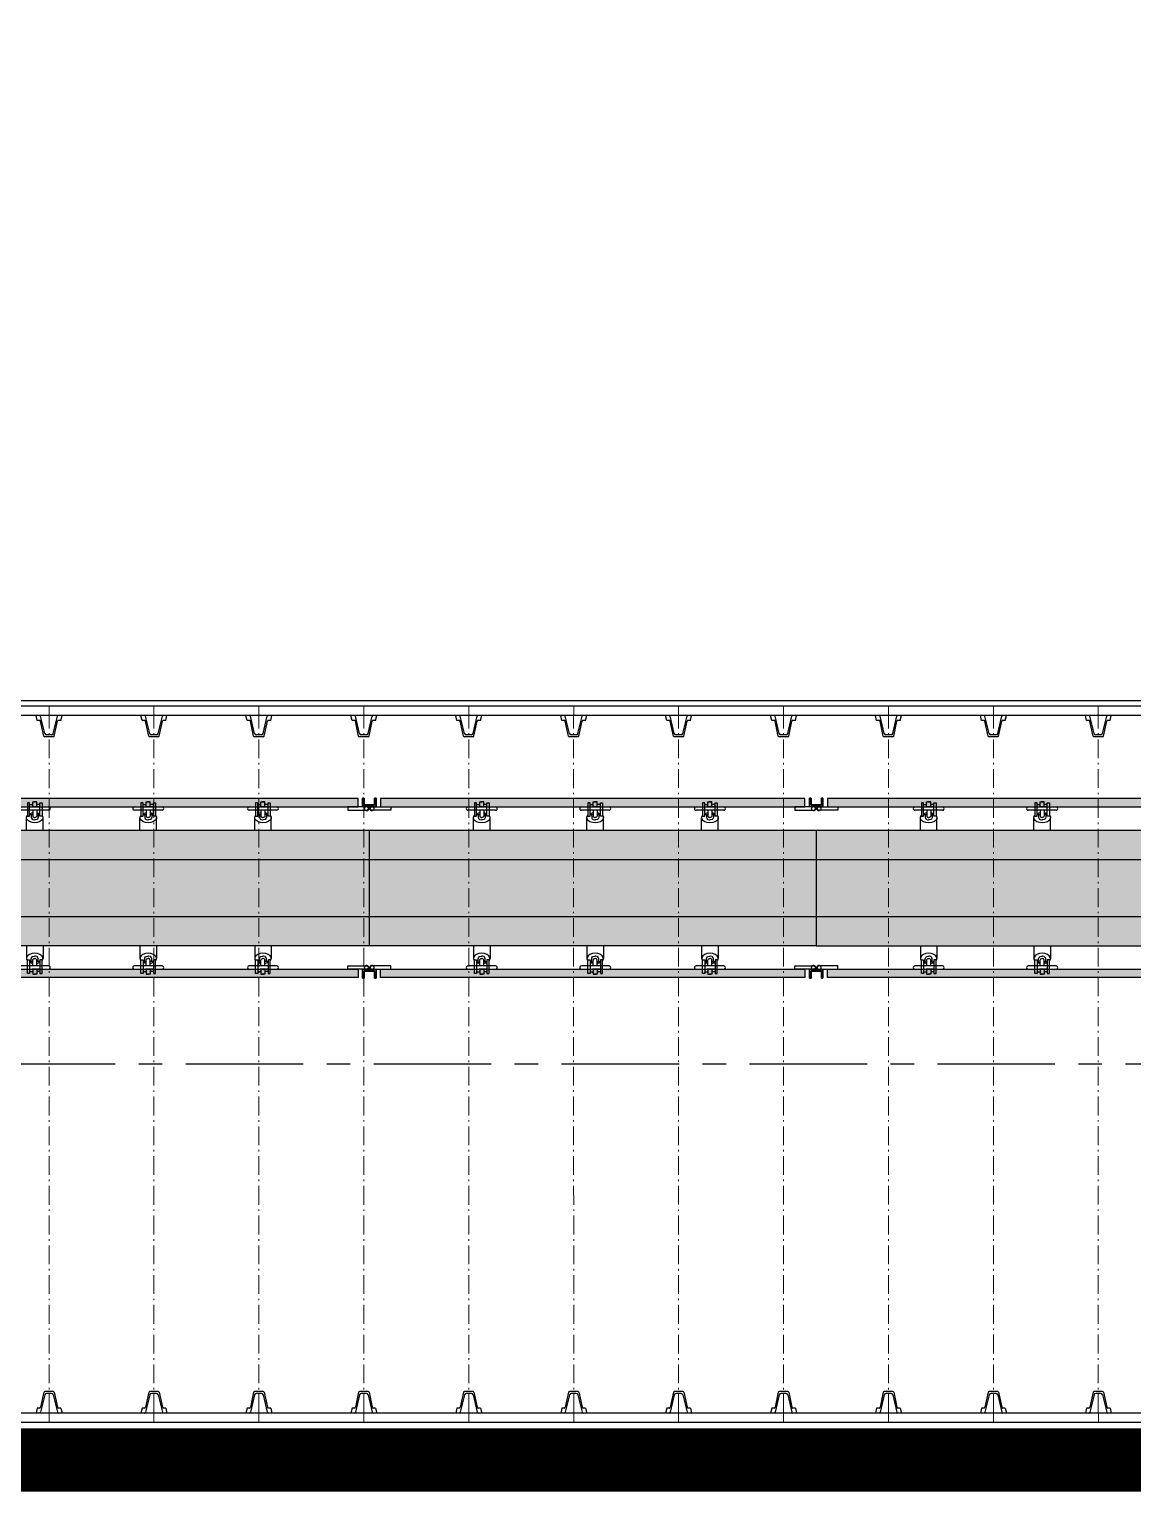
# Model space of a CAD drawing. Header units: millimetres. Extents: x 1757 to 4342, y -1901 to 53.
# Drawn here: x 1983.5 to 2054, y -1485.8 to -1392.4 of the extents above; entities that cross this region are included whole.
import ezdxf

# ---------------------------------------------------------------- set-up
doc = ezdxf.new("R2010")
doc.units = ezdxf.units.MM
doc.header["$LTSCALE"] = 0.1
doc.linetypes.add('ACAD_ISO10W100', pattern=[18, 12, -3, 0, -3])
doc.linetypes.add('осевая', pattern=[2, 1.25, -0.25, 0.25, -0.25])

# ---------------------------------------------------------------- blocks, each defined once
blk = doc.blocks.new('Ж.С. Л-80')
at = {"linetype": 'ByBlock', "lineweight": 15}
for color, points in [(254, [(105.5, -801.1), (2815.2, -801.1), (2815.2, -854.8), (105.5, -854.8)]), (253, [(33.4, -1003), (2887.3, -1003), (2887.3, -1742.7), (33.4, -1742.7)]), (254, [(105.5, -1944.6), (2815.2, -1944.6), (2815.2, -1890.9), (105.5, -1890.9)])]:
    blk.add_hatch(color=color, dxfattribs=at).paths.add_polyline_path(points)
for p, q in [((679.6, -839), (699.2, -839)), ((699.4, -822.2), (717.9, -822.7)), ((699.4, -855.5), (699.4, -822.2)), ((725.4, -822.2), (706.9, -822.7)), ((725.4, -855.5), (725.4, -822.2)), ((745.2, -839), (725.7, -839)), ((1412.2, -839), (1431.7, -839)), ((1432, -822.2), (1450.4, -822.7)), ((1432, -855.5), (1432, -822.2)), ((1457.9, -822.2), (1439.5, -822.7)), ((1457.9, -855.5), (1457.9, -822.2)), ((1477.7, -839), (1458.2, -839)), ((2136.7, -839), (2156.3, -839)), ((2156.5, -822.2), (2175, -822.7)), ((2156.5, -855.5), (2156.5, -822.2)), ((2182.5, -822.2), (2164, -822.7)), ((2182.5, -855.5), (2182.5, -822.2)), ((2202.3, -839), (2182.8, -839)), ((659.5, -1003), (659.5, -923.9)), ((679.6, -902.9), (698.3, -902.9)), ((680, -854.8), (729.5, -854.8)), ((689.6, -902.5), (690, -921.2)), ((690, -921.2), (691.7, -927.8)), ((691.7, -927.8), (695.4, -932.8)), ((744.8, -854.8), (695.3, -854.8)), ((695.4, -932.8), (698.7, -935.7)), ((699.6, -876), (699.6, -912)), ((699.6, -912), (701.2, -917.4)), ((701.2, -917.4), (704.6, -921.2)), ((704.6, -921.2), (709.5, -922.8)), ((709.5, -922.8), (712.4, -922.8)), ((715.3, -922.8), (712.4, -922.8)), ((720.3, -921.2), (715.3, -922.8)), ((723.6, -917.4), (720.3, -921.2)), ((725.2, -912), (723.6, -917.4)), ((725.2, -876), (725.2, -912)), ((729.4, -932.8), (726.1, -935.7)), ((745.2, -902.9), (726.5, -902.9)), ((733.1, -927.8), (729.4, -932.8)), ((734.8, -921.2), (733.1, -927.8)), ((735.2, -902.5), (734.8, -921.2)), ((765.3, -1003), (765.3, -923.9)), ((1392, -1003), (1392, -923.9)), ((1412.2, -902.9), (1430.9, -902.9)), ((1412.6, -854.8), (1462, -854.8)), ((1422.2, -902.5), (1422.6, -921.2)), ((1422.6, -921.2), (1424.2, -927.8)), ((1424.2, -927.8), (1428, -932.8)), ((1477.3, -854.8), (1427.9, -854.8)), ((1428, -932.8), (1431.3, -935.7)), ((1432.1, -876), (1432.1, -912)), ((1432.1, -912), (1433.8, -917.4)), ((1433.8, -917.4), (1437.1, -921.2)), ((1437.1, -921.2), (1442.1, -922.8)), ((1442.1, -922.8), (1445, -922.8)), ((1447.8, -922.8), (1444.9, -922.8)), ((1452.8, -921.2), (1447.8, -922.8)), ((1456.1, -917.4), (1452.8, -921.2)), ((1457.8, -912), (1456.1, -917.4)), ((1457.8, -876), (1457.8, -912)), ((1462, -932.8), (1458.6, -935.7)), ((1477.7, -902.9), (1459, -902.9)), ((1465.7, -927.8), (1462, -932.8)), ((1467.4, -921.2), (1465.7, -927.8)), ((1467.8, -902.5), (1467.4, -921.2)), ((1497.9, -1003), (1497.9, -923.9)), ((2116.6, -1003), (2116.6, -923.9)), ((2136.7, -902.9), (2155.4, -902.9)), ((2137.1, -854.8), (2186.6, -854.8)), ((2146.7, -902.5), (2147.1, -921.2)), ((2147.1, -921.2), (2148.8, -927.8)), ((2148.8, -927.8), (2152.5, -932.8)), ((2201.9, -854.8), (2152.4, -854.8)), ((2152.5, -932.8), (2155.8, -935.7)), ((2156.7, -876), (2156.7, -912)), ((2156.7, -912), (2158.3, -917.4)), ((2158.3, -917.4), (2161.7, -921.2)), ((2161.7, -921.2), (2166.6, -922.8)), ((2166.6, -922.8), (2169.6, -922.8)), ((2172.4, -922.8), (2169.5, -922.8)), ((2177.4, -921.2), (2172.4, -922.8)), ((2180.7, -917.4), (2177.4, -921.2)), ((2182.3, -912), (2180.7, -917.4)), ((2182.3, -876), (2182.3, -912)), ((2186.5, -932.8), (2183.2, -935.7)), ((2202.3, -902.9), (2183.6, -902.9)), ((2190.2, -927.8), (2186.5, -932.8)), ((2191.9, -921.2), (2190.2, -927.8)), ((2192.3, -902.5), (2191.9, -921.2)), ((2222.5, -1003), (2222.5, -923.9)), ((33.4, -1003), (2887.3, -1003)), ((698.7, -935.7), (707.9, -938.2)), ((707.9, -938.2), (711.6, -938.2)), ((716.9, -938.2), (713.2, -938.2)), ((726.1, -935.7), (716.9, -938.2)), ((1431.3, -935.7), (1440.4, -938.2)), ((1440.4, -938.2), (1444.2, -938.2)), ((1449.5, -938.2), (1445.8, -938.2)), ((1458.6, -935.7), (1449.5, -938.2)), ((2155.8, -935.7), (2165, -938.2)), ((2165, -938.2), (2168.7, -938.2)), ((2174, -938.2), (2170.3, -938.2)), ((2183.2, -935.7), (2174, -938.2)), ((2887.3, -1191.2), (33.4, -1191.2)), ((2887.3, -1554.5), (33.4, -1554.5)), ((2887.3, -1742.7), (33.4, -1742.7)), ((659.5, -1742.7), (659.5, -1821.8)), ((765.3, -1742.7), (765.3, -1821.8)), ((1392, -1742.7), (1392, -1821.8)), ((1497.9, -1742.7), (1497.9, -1821.8)), ((2116.6, -1742.7), (2116.6, -1821.8)), ((2222.5, -1742.7), (2222.5, -1821.8)), ((679.6, -1842.8), (698.3, -1842.8)), ((689.6, -1843.2), (690, -1824.5)), ((690, -1824.5), (691.7, -1817.9)), ((691.7, -1817.9), (695.4, -1812.9)), ((695.4, -1812.9), (698.7, -1810)), ((698.7, -1810), (707.9, -1807.5)), ((699.6, -1833.6), (701.2, -1828.2)), ((699.6, -1869.7), (699.6, -1833.6)), ((701.2, -1828.2), (704.6, -1824.5)), ((704.6, -1824.5), (709.5, -1822.9)), ((707.9, -1807.5), (711.6, -1807.5)), ((709.5, -1822.9), (712.4, -1822.9)), ((715.3, -1822.9), (712.4, -1822.9)), ((716.9, -1807.5), (713.2, -1807.5)), ((720.3, -1824.5), (715.3, -1822.9)), ((726.1, -1810), (716.9, -1807.5)), ((723.6, -1828.2), (720.3, -1824.5)), ((725.2, -1833.6), (723.6, -1828.2)), ((725.2, -1869.7), (725.2, -1833.6)), ((729.4, -1812.9), (726.1, -1810)), ((745.2, -1842.8), (726.5, -1842.8)), ((733.1, -1817.9), (729.4, -1812.9)), ((734.8, -1824.5), (733.1, -1817.9)), ((735.2, -1843.2), (734.8, -1824.5)), ((1412.2, -1842.8), (1430.9, -1842.8)), ((1422.2, -1843.2), (1422.6, -1824.5)), ((1422.6, -1824.5), (1424.2, -1817.9)), ((1424.2, -1817.9), (1428, -1812.9)), ((1428, -1812.9), (1431.3, -1810)), ((1431.3, -1810), (1440.4, -1807.5)), ((1432.1, -1833.6), (1433.8, -1828.2)), ((1432.1, -1869.7), (1432.1, -1833.6)), ((1433.8, -1828.2), (1437.1, -1824.5)), ((1437.1, -1824.5), (1442.1, -1822.9)), ((1440.4, -1807.5), (1444.2, -1807.5)), ((1442.1, -1822.9), (1445, -1822.9)), ((1447.8, -1822.9), (1444.9, -1822.9)), ((1449.5, -1807.5), (1445.8, -1807.5)), ((1452.8, -1824.5), (1447.8, -1822.9)), ((1458.6, -1810), (1449.5, -1807.5)), ((1456.1, -1828.2), (1452.8, -1824.5)), ((1457.8, -1833.6), (1456.1, -1828.2)), ((1457.8, -1869.7), (1457.8, -1833.6)), ((1462, -1812.9), (1458.6, -1810)), ((1477.7, -1842.8), (1459, -1842.8)), ((1465.7, -1817.9), (1462, -1812.9)), ((1467.4, -1824.5), (1465.7, -1817.9)), ((1467.8, -1843.2), (1467.4, -1824.5)), ((2136.7, -1842.8), (2155.4, -1842.8)), ((2146.7, -1843.2), (2147.1, -1824.5)), ((2147.1, -1824.5), (2148.8, -1817.9)), ((2148.8, -1817.9), (2152.5, -1812.9)), ((2152.5, -1812.9), (2155.8, -1810)), ((2155.8, -1810), (2165, -1807.5)), ((2156.7, -1833.6), (2158.3, -1828.2)), ((2156.7, -1869.7), (2156.7, -1833.6)), ((2158.3, -1828.2), (2161.7, -1824.5)), ((2161.7, -1824.5), (2166.6, -1822.9)), ((2165, -1807.5), (2168.7, -1807.5)), ((2166.6, -1822.9), (2169.6, -1822.9)), ((2172.4, -1822.9), (2169.5, -1822.9)), ((2174, -1807.5), (2170.3, -1807.5)), ((2177.4, -1824.5), (2172.4, -1822.9)), ((2183.2, -1810), (2174, -1807.5)), ((2180.7, -1828.2), (2177.4, -1824.5)), ((2182.3, -1833.6), (2180.7, -1828.2)), ((2182.3, -1869.7), (2182.3, -1833.6)), ((2186.5, -1812.9), (2183.2, -1810)), ((2202.3, -1842.8), (2183.6, -1842.8)), ((2190.2, -1817.9), (2186.5, -1812.9)), ((2191.9, -1824.5), (2190.2, -1817.9)), ((2192.3, -1843.2), (2191.9, -1824.5)), ((679.6, -1906.6), (699.2, -1906.6)), ((680, -1890.9), (729.5, -1890.9)), ((744.8, -1890.9), (695.3, -1890.9)), ((699.4, -1890.1), (699.4, -1923.5)), ((699.4, -1923.5), (717.9, -1923)), ((725.4, -1923.5), (706.9, -1923)), ((725.4, -1890.1), (725.4, -1923.5)), ((745.2, -1906.6), (725.7, -1906.6)), ((1412.2, -1906.6), (1431.7, -1906.6)), ((1412.6, -1890.9), (1462, -1890.9)), ((1477.3, -1890.9), (1427.9, -1890.9)), ((1432, -1890.1), (1432, -1923.5)), ((1432, -1923.5), (1450.4, -1923)), ((1457.9, -1923.5), (1439.5, -1923)), ((1457.9, -1890.1), (1457.9, -1923.5)), ((1477.7, -1906.6), (1458.2, -1906.6)), ((2136.7, -1906.6), (2156.3, -1906.6)), ((2137.1, -1890.9), (2186.6, -1890.9)), ((2201.9, -1890.9), (2152.4, -1890.9)), ((2156.5, -1890.1), (2156.5, -1923.5)), ((2156.5, -1923.5), (2175, -1923)), ((2182.5, -1923.5), (2164, -1923)), ((2182.5, -1890.1), (2182.5, -1923.5)), ((2202.3, -1906.6), (2182.8, -1906.6))]:
    blk.add_line(p, q)
at = {"color": 7, "true_color": 0xffffff}
blk.add_line((33.4, -1742.7), (33.4, -1003), dxfattribs=at)
for points in [[(76.2, -798.4), (76.2, -852.1), (-9.5, -852.1), (-9.5, -798.4)], [(76.2, -798.4), (66.2, -798.4), (66.2, -842.1), (0.5, -842.1), (0.5, -798.4), (-9.5, -798.4), (-9.5, -852.1), (76.2, -852.1), (76.2, -798.4)], [(66.2, -798.4), (66.2, -842.1), (0.5, -842.1), (0.5, -798.4)], [(2844.5, -798.4), (2844.5, -852.1), (2930.2, -852.1), (2930.2, -798.4)], [(2844.5, -798.4), (2854.5, -798.4), (2854.5, -842.1), (2920.2, -842.1), (2920.2, -798.4), (2930.2, -798.4), (2930.2, -852.1), (2844.5, -852.1), (2844.5, -798.4)], [(2854.5, -798.4), (2854.5, -842.1), (2920.2, -842.1), (2920.2, -798.4)], [(49.8, -854.8), (171.1, -854.8), (171.1, -876.1), (49.8, -876.1)], [(800.8, -854.8), (624, -854.8)], [(624, -876.1), (800.8, -876.1)], [(1356.5, -876.1), (1533.4, -876.1)], [(1533.4, -854.8), (1356.6, -854.8)], [(2257.9, -854.8), (2081.1, -854.8)], [(2081.1, -876.1), (2257.9, -876.1)], [(2870.9, -854.8), (2749.6, -854.8), (2749.6, -876.1), (2870.9, -876.1)], [(76.2, -1947.3), (76.2, -1893.5), (-9.5, -1893.5), (-9.5, -1947.3)], [(76.2, -1947.3), (66.2, -1947.3), (66.2, -1903.5), (0.5, -1903.5), (0.5, -1947.3), (-9.5, -1947.3), (-9.5, -1893.5), (76.2, -1893.5), (76.2, -1947.3)], [(66.2, -1947.3), (66.2, -1903.5), (0.5, -1903.5), (0.5, -1947.3)], [(49.8, -1890.9), (171.1, -1890.9), (171.1, -1869.6), (49.8, -1869.6)], [(624, -1869.6), (800.8, -1869.6)], [(800.8, -1890.9), (624, -1890.9)], [(1356.5, -1869.6), (1533.4, -1869.6)], [(1533.4, -1890.9), (1356.6, -1890.9)], [(2081.1, -1869.6), (2257.9, -1869.6)], [(2257.9, -1890.9), (2081.1, -1890.9)], [(2870.9, -1890.9), (2749.6, -1890.9), (2749.6, -1869.6), (2870.9, -1869.6)], [(2844.5, -1947.3), (2844.5, -1893.5), (2930.2, -1893.5), (2930.2, -1947.3)], [(2844.5, -1947.3), (2854.5, -1947.3), (2854.5, -1903.5), (2920.2, -1903.5), (2920.2, -1947.3), (2930.2, -1947.3), (2930.2, -1893.5), (2844.5, -1893.5), (2844.5, -1947.3)], [(2854.5, -1947.3), (2854.5, -1903.5), (2920.2, -1903.5), (2920.2, -1947.3)]]:
    blk.add_lwpolyline(points)
for points in [[(105.5, -801.1), (2815.2, -801.1), (2815.2, -854.8), (105.5, -854.8)], [(665.5, -913.9), (679.5, -913.9), (679.5, -827.8), (665.5, -827.8)], [(759.3, -913.9), (745.3, -913.9), (745.3, -827.8), (759.3, -827.8)], [(1398, -913.9), (1412.1, -913.9), (1412.1, -827.8), (1398, -827.8)], [(1491.9, -913.9), (1477.9, -913.9), (1477.9, -827.8), (1491.9, -827.8)], [(2122.6, -913.9), (2136.6, -913.9), (2136.6, -827.8), (2122.6, -827.8)], [(2216.4, -913.9), (2202.4, -913.9), (2202.4, -827.8), (2216.4, -827.8)], [(665.5, -1831.8), (679.5, -1831.8), (679.5, -1917.8), (665.5, -1917.8)], [(759.3, -1831.8), (745.3, -1831.8), (745.3, -1917.8), (759.3, -1917.8)], [(1398, -1831.8), (1412.1, -1831.8), (1412.1, -1917.8), (1398, -1917.8)], [(1491.9, -1831.8), (1477.9, -1831.8), (1477.9, -1917.8), (1491.9, -1917.8)], [(2122.6, -1831.8), (2136.6, -1831.8), (2136.6, -1917.8), (2122.6, -1917.8)], [(2216.4, -1831.8), (2202.4, -1831.8), (2202.4, -1917.8), (2216.4, -1917.8)], [(105.5, -1944.6), (2815.2, -1944.6), (2815.2, -1890.9), (105.5, -1890.9)]]:
    blk.add_lwpolyline(points, close=True)
for centre in [(17, -865.3), (2903.7, -865.3), (17, -1880.3), (2903.7, -1880.3)]:
    blk.add_circle(centre, 13.2)
for centre, radius, start, end in [((49.8, -865.3), 13.2, 52.97595, 305.45665), ((49.7, -865.4), 10.6, 89.98101, 270.01899), ((624, -865.4), 10.6, 89.98101, 270.01899), ((800.8, -865.4), 10.6, 269.98101, 90.01899), ((1356.5, -865.4), 10.6, 89.98101, 270.01899), ((1533.4, -865.4), 10.6, 269.98101, 90.01899), ((2081.1, -865.4), 10.6, 89.98101, 270.01899), ((2257.9, -865.4), 10.6, 269.98101, 90.01899), ((2870.9, -865.3), 13.2, 234.54335, 127.02405), ((2870.9, -865.4), 10.6, 269.98101, 90.01899), ((49.8, -1880.3), 13.2, 54.54335, 307.02405), ((2870.9, -1880.3), 13.2, 232.97595, 125.45665), ((49.7, -1880.2), 10.6, 89.98101, 270.01899), ((624, -1880.2), 10.6, 89.98101, 270.01899), ((800.8, -1880.2), 10.6, 269.98101, 90.01899), ((1356.5, -1880.2), 10.6, 89.98101, 270.01899), ((1533.4, -1880.2), 10.6, 269.98101, 90.01899), ((2081.1, -1880.2), 10.6, 89.98101, 270.01899), ((2257.9, -1880.2), 10.6, 269.98101, 90.01899), ((2870.9, -1880.2), 10.6, 269.98101, 90.01899)]:
    blk.add_arc(centre, radius, start, end)
for centre, start_param, end_param in [((712.4, -923.9), 5.801858, 9.906105), ((712.4, -923.9), 11.240407, 11.665985), ((712.4, -923.9), 10.325164, 10.750742), ((1445, -923.9), 5.801858, 9.906105), ((1445, -923.9), 11.240407, 11.665985), ((1445, -923.9), 10.325164, 10.750742), ((2169.5, -923.9), 5.801858, 9.906105), ((2169.5, -923.9), 11.240407, 11.665985), ((2169.5, -923.9), 10.325164, 10.750742)]:
    blk.add_ellipse(centre, major_axis=(-52.9, 0), ratio=0.613052, start_param=start_param, end_param=end_param)
at = {"extrusion": (0, 0, -1)}
for centre, start_param, end_param in [((712.4, -1821.8), 5.801858, 9.906105), ((712.4, -1821.8), 11.240407, 11.665985), ((712.4, -1821.8), 10.325164, 10.750742), ((1445, -1821.8), 5.801858, 9.906105), ((1445, -1821.8), 11.240407, 11.665985), ((1445, -1821.8), 10.325164, 10.750742), ((2169.5, -1821.8), 5.801858, 9.906105), ((2169.5, -1821.8), 11.240407, 11.665985), ((2169.5, -1821.8), 10.325164, 10.750742)]:
    blk.add_ellipse(centre, major_axis=(-52.9, 0), ratio=0.613052, start_param=start_param, end_param=end_param, dxfattribs=at)

msp = doc.modelspace()

# ---------------------------------------------------------------- linework, layer by layer
for p, q in [((2625.029, -1435.307), (1865.548, -1435.307)), ((2625.029, -1435.307), (1865.548, -1435.307)), ((2625.029, -1435.633), (1877.604, -1435.633)), ((2625.029, -1436.233), (1877.604, -1436.233)), ((1984.202, -1436.231), (1983.969, -1436.231)), ((1984.045, -1436.551), (1983.971, -1436.231)), ((1984.201, -1436.551), (1984.045, -1436.551)), ((1984.464, -1437.554), (1984.259, -1436.599)), ((1984.526, -1437.387), (1984.26, -1436.277)), ((1985.072, -1437.387), (1985.338, -1436.277)), ((1985.134, -1437.554), (1985.339, -1436.599)), ((1985.629, -1436.231), (1985.396, -1436.231)), ((1985.554, -1436.551), (1985.397, -1436.551)), ((1985.554, -1436.551), (1985.629, -1436.231)), ((1990.901, -1436.231), (1990.669, -1436.231)), ((1990.744, -1436.551), (1990.67, -1436.231)), ((1990.9, -1436.551), (1990.744, -1436.551)), ((1991.164, -1437.554), (1990.959, -1436.599)), ((1991.225, -1437.387), (1990.96, -1436.277)), ((1991.772, -1437.387), (1992.038, -1436.277)), ((1991.834, -1437.554), (1992.038, -1436.599)), ((1992.329, -1436.231), (1992.096, -1436.231)), ((1992.254, -1436.551), (1992.097, -1436.551)), ((1992.254, -1436.551), (1992.328, -1436.231)), ((1997.601, -1436.231), (1997.368, -1436.231)), ((1997.444, -1436.551), (1997.37, -1436.231)), ((1997.6, -1436.551), (1997.444, -1436.551)), ((1997.925, -1437.387), (1997.659, -1436.277)), ((1997.863, -1437.554), (1997.659, -1436.599)), ((1998.472, -1437.387), (1998.737, -1436.277)), ((1998.534, -1437.554), (1998.738, -1436.599)), ((1999.028, -1436.231), (1998.796, -1436.231)), ((1998.953, -1436.551), (1998.797, -1436.551)), ((1998.953, -1436.551), (1999.028, -1436.231)), ((2004.301, -1436.23), (2004.068, -1436.23)), ((2004.144, -1436.55), (2004.07, -1436.23)), ((2004.3, -1436.55), (2004.144, -1436.55)), ((2004.563, -1437.553), (2004.358, -1436.598)), ((2004.625, -1437.386), (2004.359, -1436.276)), ((2005.171, -1437.386), (2005.437, -1436.276)), ((2005.233, -1437.553), (2005.438, -1436.598)), ((2005.728, -1436.23), (2005.495, -1436.23)), ((2005.653, -1436.55), (2005.497, -1436.55)), ((2005.653, -1436.55), (2005.728, -1436.23)), ((2011, -1436.23), (2010.768, -1436.23)), ((2010.843, -1436.55), (2010.769, -1436.23)), ((2010.999, -1436.55), (2010.843, -1436.55)), ((2011.263, -1437.553), (2011.058, -1436.598)), ((2011.325, -1437.386), (2011.059, -1436.276)), ((2011.871, -1437.386), (2012.137, -1436.276)), ((2011.933, -1437.553), (2012.138, -1436.598)), ((2012.428, -1436.23), (2012.195, -1436.23)), ((2012.353, -1436.55), (2012.196, -1436.55)), ((2012.353, -1436.55), (2012.427, -1436.23)), ((2017.7, -1436.23), (2017.467, -1436.23)), ((2017.543, -1436.55), (2017.469, -1436.23)), ((2017.699, -1436.55), (2017.543, -1436.55)), ((2018.024, -1437.386), (2017.758, -1436.276)), ((2017.962, -1437.553), (2017.758, -1436.598)), ((2018.571, -1437.386), (2018.836, -1436.276)), ((2018.633, -1437.553), (2018.837, -1436.598)), ((2019.127, -1436.23), (2018.895, -1436.23)), ((2019.052, -1436.55), (2018.896, -1436.55)), ((2019.052, -1436.55), (2019.127, -1436.23)), ((2024.4, -1436.229), (2024.167, -1436.229)), ((2024.243, -1436.549), (2024.169, -1436.229)), ((2024.399, -1436.549), (2024.243, -1436.549)), ((2024.662, -1437.552), (2024.457, -1436.597)), ((2024.724, -1437.385), (2024.458, -1436.275)), ((2025.27, -1437.385), (2025.536, -1436.275)), ((2025.332, -1437.552), (2025.537, -1436.597)), ((2025.827, -1436.229), (2025.594, -1436.229)), ((2025.752, -1436.549), (2025.596, -1436.549)), ((2025.752, -1436.549), (2025.827, -1436.229)), ((2031.099, -1436.229), (2030.867, -1436.229)), ((2030.943, -1436.549), (2030.868, -1436.229)), ((2031.098, -1436.549), (2030.943, -1436.549)), ((2031.362, -1437.552), (2031.157, -1436.597)), ((2031.424, -1437.385), (2031.158, -1436.275)), ((2031.97, -1437.385), (2032.236, -1436.275)), ((2032.032, -1437.552), (2032.237, -1436.597)), ((2032.527, -1436.229), (2032.294, -1436.229)), ((2032.452, -1436.549), (2032.295, -1436.549)), ((2032.452, -1436.549), (2032.526, -1436.229)), ((2037.799, -1436.229), (2037.566, -1436.229)), ((2037.642, -1436.549), (2037.568, -1436.229)), ((2037.798, -1436.549), (2037.642, -1436.549)), ((2038.061, -1437.552), (2037.857, -1436.597)), ((2038.123, -1437.385), (2037.858, -1436.275)), ((2038.67, -1437.385), (2038.935, -1436.275)), ((2038.732, -1437.552), (2038.936, -1436.597)), ((2039.226, -1436.229), (2038.994, -1436.229)), ((2039.152, -1436.549), (2038.995, -1436.549)), ((2039.152, -1436.549), (2039.226, -1436.229)), ((2044.499, -1436.229), (2044.266, -1436.229)), ((2044.342, -1436.549), (2044.268, -1436.229)), ((2044.498, -1436.549), (2044.342, -1436.549)), ((2044.761, -1437.551), (2044.556, -1436.596)), ((2044.823, -1437.384), (2044.557, -1436.275)), ((2045.369, -1437.384), (2045.635, -1436.275)), ((2045.431, -1437.551), (2045.636, -1436.596)), ((2045.926, -1436.229), (2045.693, -1436.229)), ((2045.851, -1436.549), (2045.695, -1436.549)), ((2045.851, -1436.549), (2045.926, -1436.229)), ((2051.199, -1436.229), (2050.966, -1436.229)), ((2051.042, -1436.549), (2050.967, -1436.229)), ((2051.197, -1436.549), (2051.042, -1436.549)), ((2051.461, -1437.551), (2051.256, -1436.596)), ((2051.523, -1437.384), (2051.257, -1436.275)), ((2052.069, -1437.384), (2052.335, -1436.275)), ((2052.131, -1437.551), (2052.336, -1436.596)), ((2052.626, -1436.229), (2052.393, -1436.229)), ((2052.551, -1436.549), (2052.394, -1436.549)), ((2052.551, -1436.549), (2052.625, -1436.229)), ((1985.075, -1437.601), (1984.523, -1437.601)), ((1984.965, -1437.471), (1984.633, -1437.471)), ((1991.775, -1437.601), (1991.222, -1437.601)), ((1991.665, -1437.471), (1991.332, -1437.471)), ((1998.475, -1437.601), (1997.922, -1437.601)), ((1998.365, -1437.471), (1998.032, -1437.471)), ((2005.175, -1437.6), (2004.622, -1437.6)), ((2005.064, -1437.47), (2004.732, -1437.47)), ((2011.874, -1437.6), (2011.321, -1437.6)), ((2011.764, -1437.47), (2011.431, -1437.47)), ((2018.574, -1437.6), (2018.021, -1437.6)), ((2018.464, -1437.47), (2018.131, -1437.47)), ((2025.274, -1437.599), (2024.721, -1437.599)), ((2025.163, -1437.469), (2024.831, -1437.469)), ((2031.973, -1437.599), (2031.42, -1437.599)), ((2031.863, -1437.469), (2031.531, -1437.469)), ((2038.673, -1437.599), (2038.12, -1437.599)), ((2038.563, -1437.469), (2038.23, -1437.469)), ((2045.373, -1437.599), (2044.82, -1437.599)), ((2045.262, -1437.469), (2044.93, -1437.469)), ((2052.072, -1437.599), (2051.519, -1437.599)), ((2051.962, -1437.469), (2051.63, -1437.469)), ((1984.464, -1479.446), (1984.259, -1480.402)), ((1984.526, -1479.613), (1984.26, -1480.723)), ((1985.075, -1479.399), (1984.523, -1479.399)), ((1984.965, -1479.529), (1984.633, -1479.529)), ((1985.072, -1479.613), (1985.338, -1480.723)), ((1985.134, -1479.446), (1985.339, -1480.402)), ((1991.164, -1479.446), (1990.959, -1480.402)), ((1991.225, -1479.613), (1990.96, -1480.723)), ((1991.775, -1479.399), (1991.222, -1479.399)), ((1991.665, -1479.529), (1991.332, -1479.529)), ((1991.772, -1479.613), (1992.038, -1480.723)), ((1991.834, -1479.446), (1992.038, -1480.402)), ((1997.863, -1479.446), (1997.659, -1480.402)), ((1997.925, -1479.613), (1997.659, -1480.723)), ((1998.475, -1479.399), (1997.922, -1479.399)), ((1998.365, -1479.529), (1998.032, -1479.529)), ((1998.472, -1479.613), (1998.737, -1480.723)), ((1998.534, -1479.446), (1998.738, -1480.402)), ((2004.563, -1479.446), (2004.358, -1480.401)), ((2004.625, -1479.613), (2004.359, -1480.722)), ((2005.175, -1479.398), (2004.622, -1479.398)), ((2005.064, -1479.528), (2004.732, -1479.528)), ((2005.171, -1479.613), (2005.437, -1480.722)), ((2005.233, -1479.446), (2005.438, -1480.401)), ((2011.263, -1479.446), (2011.058, -1480.401)), ((2011.325, -1479.613), (2011.059, -1480.722)), ((2011.874, -1479.398), (2011.321, -1479.398)), ((2011.764, -1479.528), (2011.431, -1479.528)), ((2011.871, -1479.613), (2012.137, -1480.722)), ((2011.933, -1479.446), (2012.138, -1480.401)), ((2017.962, -1479.446), (2017.758, -1480.401)), ((2018.024, -1479.613), (2017.758, -1480.722)), ((2018.574, -1479.398), (2018.021, -1479.398)), ((2018.464, -1479.528), (2018.131, -1479.528)), ((2018.571, -1479.613), (2018.836, -1480.722)), ((2018.633, -1479.446), (2018.837, -1480.401)), ((2024.662, -1479.445), (2024.457, -1480.4)), ((2024.724, -1479.612), (2024.458, -1480.721)), ((2025.274, -1479.397), (2024.721, -1479.397)), ((2025.163, -1479.527), (2024.831, -1479.527)), ((2025.27, -1479.612), (2025.536, -1480.721)), ((2025.332, -1479.445), (2025.537, -1480.4)), ((2031.362, -1479.445), (2031.157, -1480.4)), ((2031.424, -1479.612), (2031.158, -1480.721)), ((2031.973, -1479.397), (2031.42, -1479.397)), ((2031.863, -1479.527), (2031.531, -1479.527)), ((2031.97, -1479.612), (2032.236, -1480.721)), ((2032.032, -1479.445), (2032.237, -1480.4)), ((2038.061, -1479.445), (2037.857, -1480.4)), ((2038.123, -1479.612), (2037.858, -1480.721)), ((2038.673, -1479.397), (2038.12, -1479.397)), ((2038.563, -1479.527), (2038.23, -1479.527)), ((2038.67, -1479.612), (2038.935, -1480.721)), ((2038.732, -1479.445), (2038.936, -1480.4)), ((2044.761, -1479.444), (2044.556, -1480.399)), ((2044.823, -1479.611), (2044.557, -1480.721)), ((2045.373, -1479.397), (2044.82, -1479.397)), ((2045.262, -1479.527), (2044.93, -1479.527)), ((2045.369, -1479.611), (2045.635, -1480.721)), ((2045.431, -1479.444), (2045.636, -1480.399)), ((2051.461, -1479.444), (2051.256, -1480.399)), ((2051.523, -1479.611), (2051.257, -1480.721)), ((2052.072, -1479.397), (2051.519, -1479.397)), ((2051.962, -1479.527), (2051.63, -1479.527)), ((2052.069, -1479.611), (2052.335, -1480.721)), ((2052.131, -1479.444), (2052.336, -1480.399)), ((2625.029, -1480.771), (1877.606, -1480.771)), ((1984.202, -1480.769), (1983.969, -1480.769)), ((1984.045, -1480.449), (1983.971, -1480.769)), ((1984.201, -1480.449), (1984.045, -1480.449)), ((1985.629, -1480.769), (1985.396, -1480.769)), ((1985.554, -1480.449), (1985.397, -1480.449)), ((1985.554, -1480.449), (1985.629, -1480.769)), ((1990.901, -1480.769), (1990.669, -1480.769)), ((1990.744, -1480.449), (1990.67, -1480.769)), ((1990.9, -1480.449), (1990.744, -1480.449)), ((1992.329, -1480.769), (1992.096, -1480.769)), ((1992.254, -1480.449), (1992.097, -1480.449)), ((1992.254, -1480.449), (1992.328, -1480.769)), ((1997.601, -1480.769), (1997.368, -1480.769)), ((1997.444, -1480.449), (1997.37, -1480.769)), ((1997.6, -1480.449), (1997.444, -1480.449)), ((1999.028, -1480.769), (1998.796, -1480.769)), ((1998.953, -1480.449), (1998.797, -1480.449)), ((1998.953, -1480.449), (1999.028, -1480.769)), ((2004.301, -1480.768), (2004.068, -1480.768)), ((2004.144, -1480.448), (2004.07, -1480.768)), ((2004.3, -1480.448), (2004.144, -1480.448)), ((2005.728, -1480.768), (2005.495, -1480.768)), ((2005.653, -1480.448), (2005.497, -1480.448)), ((2005.653, -1480.448), (2005.728, -1480.768)), ((2011, -1480.768), (2010.768, -1480.768)), ((2010.843, -1480.448), (2010.769, -1480.768)), ((2010.999, -1480.448), (2010.843, -1480.448)), ((2012.428, -1480.768), (2012.195, -1480.768)), ((2012.353, -1480.448), (2012.196, -1480.448)), ((2012.353, -1480.448), (2012.427, -1480.768)), ((2017.7, -1480.768), (2017.467, -1480.768)), ((2017.543, -1480.448), (2017.469, -1480.768)), ((2017.699, -1480.448), (2017.543, -1480.448)), ((2019.127, -1480.768), (2018.895, -1480.768)), ((2019.052, -1480.448), (2018.896, -1480.448)), ((2019.052, -1480.448), (2019.127, -1480.768)), ((2024.4, -1480.767), (2024.167, -1480.767)), ((2024.243, -1480.447), (2024.169, -1480.767)), ((2024.399, -1480.447), (2024.243, -1480.447)), ((2025.827, -1480.767), (2025.594, -1480.767)), ((2025.752, -1480.447), (2025.596, -1480.447)), ((2025.752, -1480.447), (2025.827, -1480.767)), ((2031.099, -1480.767), (2030.867, -1480.767)), ((2030.943, -1480.447), (2030.868, -1480.767)), ((2031.098, -1480.447), (2030.943, -1480.447)), ((2032.527, -1480.767), (2032.294, -1480.767)), ((2032.452, -1480.447), (2032.295, -1480.447)), ((2032.452, -1480.447), (2032.526, -1480.767)), ((2037.799, -1480.767), (2037.566, -1480.767)), ((2037.642, -1480.447), (2037.568, -1480.767)), ((2037.798, -1480.447), (2037.642, -1480.447)), ((2039.226, -1480.767), (2038.994, -1480.767)), ((2039.152, -1480.447), (2038.995, -1480.447)), ((2039.152, -1480.447), (2039.226, -1480.767)), ((2044.499, -1480.767), (2044.266, -1480.767)), ((2044.342, -1480.447), (2044.268, -1480.767)), ((2044.498, -1480.447), (2044.342, -1480.447)), ((2045.926, -1480.767), (2045.693, -1480.767)), ((2045.851, -1480.447), (2045.695, -1480.447)), ((2045.851, -1480.447), (2045.926, -1480.767)), ((2051.199, -1480.767), (2050.966, -1480.767)), ((2051.042, -1480.447), (2050.967, -1480.767)), ((2051.197, -1480.447), (2051.042, -1480.447)), ((2052.626, -1480.767), (2052.393, -1480.767)), ((2052.551, -1480.447), (2052.394, -1480.447)), ((2052.551, -1480.447), (2052.625, -1480.767)), ((2625.029, -1481.371), (1877.606, -1481.371)), ((2625.029, -1481.793), (1865.548, -1481.793))]:
    msp.add_line(p, q)
at = {"color": 7, "linetype": 'ByBlock', "lineweight": 15}
msp.add_line((1901.955, -1435.307), (2018.012, -1435.307), dxfattribs=at)
at = {"linetype": 'ACAD_ISO10W100', "lineweight": 15, "ltscale": 50}
for p, q in [((1984.799, -1436.231), (1984.799, -1435.631)), ((1991.499, -1435.305), (1991.499, -1435.301)), ((1991.499, -1436.231), (1991.499, -1435.631)), ((1998.198, -1436.231), (1998.198, -1435.631)), ((2004.898, -1436.23), (2004.898, -1435.63)), ((2011.598, -1435.305), (2011.598, -1435.3)), ((2011.598, -1436.23), (2011.598, -1435.63)), ((2018.297, -1436.23), (2018.297, -1435.63)), ((2024.997, -1436.229), (2024.997, -1435.629)), ((2031.697, -1435.304), (2031.697, -1435.3)), ((2031.697, -1436.229), (2031.697, -1435.629)), ((2038.396, -1436.229), (2038.396, -1435.629)), ((2045.096, -1436.229), (2045.096, -1435.629)), ((2051.796, -1435.303), (2051.796, -1435.299)), ((2051.796, -1436.229), (2051.796, -1435.629))]:
    msp.add_line(p, q, dxfattribs=at)
at = {"color": 7, "linetype": 'ACAD_ISO10W100', "lineweight": 0}
for p, q in [((1984.799, -1480.767), (1984.797, -1436.229)), ((1991.499, -1480.767), (1991.497, -1436.229)), ((1998.198, -1480.767), (1998.197, -1436.229)), ((2004.898, -1480.766), (2004.896, -1436.228)), ((2011.598, -1480.766), (2011.596, -1436.228)), ((2018.297, -1480.766), (2018.296, -1436.228)), ((2024.997, -1480.765), (2024.995, -1436.227)), ((2031.697, -1480.765), (2031.695, -1436.227)), ((2038.397, -1480.765), (2038.395, -1436.227)), ((2045.096, -1480.764), (2045.094, -1436.226)), ((2051.796, -1480.764), (2051.794, -1436.226))]:
    msp.add_line(p, q, dxfattribs=at)
at = {"color": 7, "linetype": 'осевая', "ltscale": 60}
msp.add_line((2625.029, -1458.499), (1865.548, -1458.499), dxfattribs=at)
at = {"color": 7, "lineweight": 15}
for p, q in [((1984.801, -1481.369), (1984.801, -1480.769)), ((1991.501, -1481.369), (1991.501, -1480.769)), ((1998.2, -1481.369), (1998.2, -1480.769)), ((2004.9, -1481.368), (2004.9, -1480.768)), ((2011.6, -1481.368), (2011.6, -1480.768)), ((2018.299, -1481.368), (2018.299, -1480.768)), ((2024.999, -1481.367), (2024.999, -1480.767)), ((2031.699, -1481.367), (2031.699, -1480.767)), ((2038.398, -1481.367), (2038.398, -1480.767)), ((2045.098, -1481.366), (2045.098, -1480.767)), ((2051.798, -1481.366), (2051.798, -1480.767))]:
    msp.add_line(p, q, dxfattribs=at)
at = {"color": 7, "linetype": 'ByBlock', "lineweight": 15}
for points in [[(1915.548, -1073.307), (1915.548, -1155.307), (1899.548, -1155.307), (1899.548, -1205.307), (1907.548, -1205.307), (1907.548, -1213.307), (1915.548, -1213.307), (1915.548, -1295.307), (1899.548, -1295.307), (1899.548, -1345.307), (1907.548, -1345.307), (1907.548, -1353.307), (1915.548, -1353.307), (1915.548, -1435.307), (2843.098, -1435.307)], [(1915.548, -1435.307), (1865.548, -1435.307), (1865.548, -1481.793), (2625.029, -1481.793)]]:
    msp.add_lwpolyline(points, dxfattribs=at)
at = {"color": 253, "linetype": 'ByBlock', "lineweight": 15, "const_width": 4}
msp.add_lwpolyline([(1915.548, -1433.307), (1863.548, -1433.307), (1863.548, -1483.793), (2625.029, -1483.793)], dxfattribs=at)
for centre, radius, start, end in [((1984.201, -1436.611), 0.06, 12.09476, 90), ((1984.202, -1436.291), 0.06, 13.46952, 90), ((1985.396, -1436.291), 0.06, 90, 166.53048), ((1985.397, -1436.611), 0.06, 90, 167.90524), ((1990.9, -1436.611), 0.06, 12.09476, 90), ((1990.901, -1436.291), 0.06, 13.46952, 90), ((1992.096, -1436.291), 0.06, 90, 166.53048), ((1992.097, -1436.611), 0.06, 90, 167.90524), ((1997.6, -1436.611), 0.06, 12.09476, 90), ((1997.601, -1436.291), 0.06, 13.46952, 90), ((1998.796, -1436.291), 0.06, 90, 166.53048), ((1998.797, -1436.611), 0.06, 90, 167.90524), ((2004.3, -1436.61), 0.06, 12.09476, 90), ((2004.301, -1436.29), 0.06, 13.46952, 90), ((2005.495, -1436.29), 0.06, 90, 166.53048), ((2005.497, -1436.61), 0.06, 90, 167.90524), ((2010.999, -1436.61), 0.06, 12.09476, 90), ((2011, -1436.29), 0.06, 13.46952, 90), ((2012.195, -1436.29), 0.06, 90, 166.53048), ((2012.196, -1436.61), 0.06, 90, 167.90524), ((2017.699, -1436.61), 0.06, 12.09476, 90), ((2017.7, -1436.29), 0.06, 13.46952, 90), ((2018.895, -1436.29), 0.06, 90, 166.53048), ((2018.896, -1436.61), 0.06, 90, 167.90524), ((2024.399, -1436.609), 0.06, 12.09476, 90), ((2024.4, -1436.289), 0.06, 13.46952, 90), ((2025.594, -1436.289), 0.06, 90, 166.53048), ((2025.596, -1436.609), 0.06, 90, 167.90524), ((2031.098, -1436.609), 0.06, 12.09476, 90), ((2031.099, -1436.289), 0.06, 13.46952, 90), ((2032.294, -1436.289), 0.06, 90, 166.53048), ((2032.295, -1436.609), 0.06, 90, 167.90524), ((2037.798, -1436.609), 0.06, 12.09476, 90), ((2037.799, -1436.289), 0.06, 13.46952, 90), ((2038.994, -1436.289), 0.06, 90, 166.53048), ((2038.995, -1436.609), 0.06, 90, 167.90524), ((2044.498, -1436.609), 0.06, 12.09476, 90), ((2044.499, -1436.289), 0.06, 13.46952, 90), ((2045.693, -1436.289), 0.06, 90, 166.53048), ((2045.695, -1436.609), 0.06, 90, 167.90524), ((2051.197, -1436.609), 0.06, 12.09476, 90), ((2051.199, -1436.289), 0.06, 13.46952, 90), ((2052.393, -1436.289), 0.06, 90, 166.53048), ((2052.394, -1436.609), 0.06, 90, 167.90524), ((1984.523, -1437.541), 0.06, 192.09476, 270), ((1984.633, -1437.361), 0.11, 193.46952, 270), ((1984.965, -1437.361), 0.11, 270, 346.53048), ((1985.075, -1437.541), 0.06, 270, 347.90524), ((1991.222, -1437.541), 0.06, 192.09476, 270), ((1991.332, -1437.361), 0.11, 193.46952, 270), ((1991.665, -1437.361), 0.11, 270, 346.53048), ((1991.775, -1437.541), 0.06, 270, 347.90524), ((1997.922, -1437.541), 0.06, 192.09476, 270), ((1998.032, -1437.361), 0.11, 193.46952, 270), ((1998.365, -1437.361), 0.11, 270, 346.53048), ((1998.475, -1437.541), 0.06, 270, 347.90524), ((2004.622, -1437.54), 0.06, 192.09476, 270), ((2004.732, -1437.36), 0.11, 193.46952, 270), ((2005.064, -1437.36), 0.11, 270, 346.53048), ((2005.175, -1437.54), 0.06, 270, 347.90524), ((2011.321, -1437.54), 0.06, 192.09476, 270), ((2011.431, -1437.36), 0.11, 193.46952, 270), ((2011.764, -1437.36), 0.11, 270, 346.53048), ((2011.874, -1437.54), 0.06, 270, 347.90524), ((2018.021, -1437.54), 0.06, 192.09476, 270), ((2018.131, -1437.36), 0.11, 193.46952, 270), ((2018.464, -1437.36), 0.11, 270, 346.53048), ((2018.574, -1437.54), 0.06, 270, 347.90524), ((2024.721, -1437.539), 0.06, 192.09476, 270), ((2024.831, -1437.359), 0.11, 193.46952, 270), ((2025.163, -1437.359), 0.11, 270, 346.53048), ((2025.274, -1437.539), 0.06, 270, 347.90524), ((2031.42, -1437.539), 0.06, 192.09476, 270), ((2031.531, -1437.359), 0.11, 193.46952, 270), ((2031.863, -1437.359), 0.11, 270, 346.53048), ((2031.973, -1437.539), 0.06, 270, 347.90524), ((2038.12, -1437.539), 0.06, 192.09476, 270), ((2038.23, -1437.359), 0.11, 193.46952, 270), ((2038.563, -1437.359), 0.11, 270, 346.53048), ((2038.673, -1437.539), 0.06, 270, 347.90524), ((2044.82, -1437.539), 0.06, 192.09476, 270), ((2044.93, -1437.359), 0.11, 193.46952, 270), ((2045.262, -1437.359), 0.11, 270, 346.53048), ((2045.373, -1437.539), 0.06, 270, 347.90524), ((2051.519, -1437.539), 0.06, 192.09476, 270), ((2051.63, -1437.359), 0.11, 193.46952, 270), ((2051.962, -1437.359), 0.11, 270, 346.53048), ((2052.072, -1437.539), 0.06, 270, 347.90524), ((1984.523, -1479.459), 0.06, 90, 167.90524), ((1984.633, -1479.639), 0.11, 90, 166.53048), ((1984.965, -1479.639), 0.11, 13.46952, 90), ((1985.075, -1479.459), 0.06, 12.09476, 90), ((1991.222, -1479.459), 0.06, 90, 167.90524), ((1991.332, -1479.639), 0.11, 90, 166.53048), ((1991.665, -1479.639), 0.11, 13.46952, 90), ((1991.775, -1479.459), 0.06, 12.09476, 90), ((1997.922, -1479.459), 0.06, 90, 167.90524), ((1998.032, -1479.639), 0.11, 90, 166.53048), ((1998.365, -1479.639), 0.11, 13.46952, 90), ((1998.475, -1479.459), 0.06, 12.09476, 90), ((2004.622, -1479.458), 0.06, 90, 167.90524), ((2004.732, -1479.638), 0.11, 90, 166.53048), ((2005.064, -1479.638), 0.11, 13.46952, 90), ((2005.175, -1479.458), 0.06, 12.09476, 90), ((2011.321, -1479.458), 0.06, 90, 167.90524), ((2011.431, -1479.638), 0.11, 90, 166.53048), ((2011.764, -1479.638), 0.11, 13.46952, 90), ((2011.874, -1479.458), 0.06, 12.09476, 90), ((2018.021, -1479.458), 0.06, 90, 167.90524), ((2018.131, -1479.638), 0.11, 90, 166.53048), ((2018.464, -1479.638), 0.11, 13.46952, 90), ((2018.574, -1479.458), 0.06, 12.09476, 90), ((2024.721, -1479.457), 0.06, 90, 167.90524), ((2024.831, -1479.637), 0.11, 90, 166.53048), ((2025.163, -1479.637), 0.11, 13.46952, 90), ((2025.274, -1479.457), 0.06, 12.09476, 90), ((2031.42, -1479.457), 0.06, 90, 167.90524), ((2031.531, -1479.637), 0.11, 90, 166.53048), ((2031.863, -1479.637), 0.11, 13.46952, 90), ((2031.973, -1479.457), 0.06, 12.09476, 90), ((2038.12, -1479.457), 0.06, 90, 167.90524), ((2038.23, -1479.637), 0.11, 90, 166.53048), ((2038.563, -1479.637), 0.11, 13.46952, 90), ((2038.673, -1479.457), 0.06, 12.09476, 90), ((2044.82, -1479.457), 0.06, 90, 167.90524), ((2044.93, -1479.637), 0.11, 90, 166.53048), ((2045.262, -1479.637), 0.11, 13.46952, 90), ((2045.373, -1479.457), 0.06, 12.09476, 90), ((2051.519, -1479.457), 0.06, 90, 167.90524), ((2051.63, -1479.637), 0.11, 90, 166.53048), ((2051.962, -1479.637), 0.11, 13.46952, 90), ((2052.072, -1479.457), 0.06, 12.09476, 90), ((1984.201, -1480.389), 0.06, 270, 347.90524), ((1984.202, -1480.709), 0.06, 270, 346.53048), ((1985.396, -1480.709), 0.06, 193.46952, 270), ((1985.397, -1480.389), 0.06, 192.09476, 270), ((1990.9, -1480.389), 0.06, 270, 347.90524), ((1990.901, -1480.709), 0.06, 270, 346.53048), ((1992.097, -1480.389), 0.06, 192.09476, 270), ((1992.096, -1480.709), 0.06, 193.46952, 270), ((1997.6, -1480.389), 0.06, 270, 347.90524), ((1997.601, -1480.709), 0.06, 270, 346.53048), ((1998.796, -1480.709), 0.06, 193.46952, 270), ((1998.797, -1480.389), 0.06, 192.09476, 270), ((2004.3, -1480.388), 0.06, 270, 347.90524), ((2004.301, -1480.708), 0.06, 270, 346.53048), ((2005.495, -1480.708), 0.06, 193.46952, 270), ((2005.497, -1480.388), 0.06, 192.09476, 270), ((2010.999, -1480.388), 0.06, 270, 347.90524), ((2011, -1480.708), 0.06, 270, 346.53048), ((2012.195, -1480.708), 0.06, 193.46952, 270), ((2012.196, -1480.388), 0.06, 192.09476, 270), ((2017.699, -1480.388), 0.06, 270, 347.90524), ((2017.7, -1480.708), 0.06, 270, 346.53048), ((2018.895, -1480.708), 0.06, 193.46952, 270), ((2018.896, -1480.388), 0.06, 192.09476, 270), ((2024.399, -1480.387), 0.06, 270, 347.90524), ((2024.4, -1480.707), 0.06, 270, 346.53048), ((2025.594, -1480.707), 0.06, 193.46952, 270), ((2025.596, -1480.387), 0.06, 192.09476, 270), ((2031.098, -1480.387), 0.06, 270, 347.90524), ((2031.099, -1480.707), 0.06, 270, 346.53048), ((2032.294, -1480.707), 0.06, 193.46952, 270), ((2032.295, -1480.387), 0.06, 192.09476, 270), ((2037.798, -1480.387), 0.06, 270, 347.90524), ((2037.799, -1480.707), 0.06, 270, 346.53048), ((2038.994, -1480.707), 0.06, 193.46952, 270), ((2038.995, -1480.387), 0.06, 192.09476, 270), ((2044.498, -1480.387), 0.06, 270, 347.90524), ((2044.499, -1480.707), 0.06, 270, 346.53048), ((2045.693, -1480.707), 0.06, 193.46952, 270), ((2045.695, -1480.387), 0.06, 192.09476, 270), ((2051.197, -1480.387), 0.06, 270, 347.90524), ((2051.199, -1480.707), 0.06, 270, 346.53048), ((2052.393, -1480.707), 0.06, 193.46952, 270), ((2052.394, -1480.387), 0.06, 192.09476, 270)]:
    msp.add_arc(centre, radius, start, end)

# ---------------------------------------------------------------- block references
at = {"color": 1, "xscale": 0.01000000000931323, "yscale": 0.01000000000931323, "zscale": 0.01, "rotation": 180}
for p in [(2005.582, -1460.98), (2034.121, -1460.982), (2062.66, -1460.983)]:
    msp.add_blockref('Ж.С. Л-80', p, dxfattribs=at)

doc.saveas('drawing.dxf')
